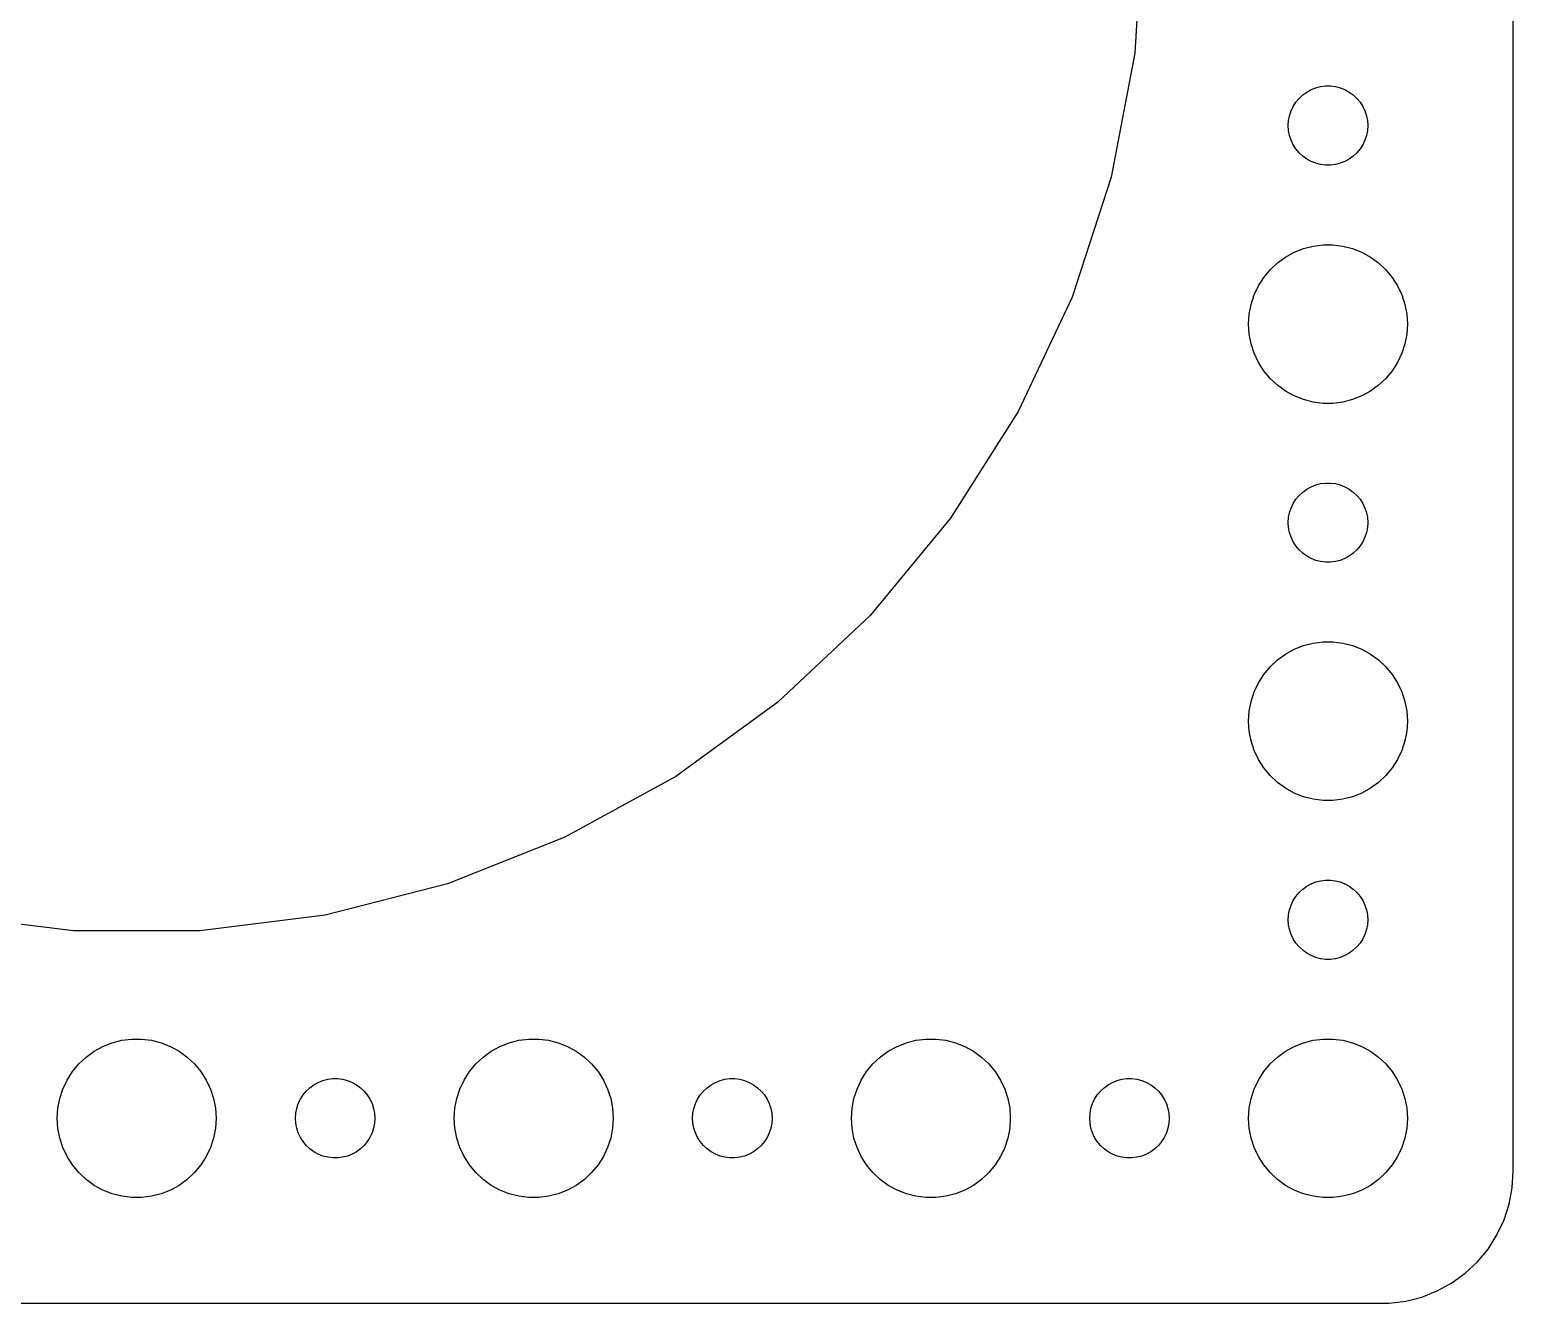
# Model space of a CAD drawing. Header units: metres. Extents: x -52 to 52, y -52 to 52.
# Drawn here: x -4 to 52, y -52 to -3.9 of the extents above; entities that cross this region are included whole.
import ezdxf

# ---------------------------------------------------------------- set-up
doc = ezdxf.new("R2010")
doc.units = ezdxf.units.M

msp = doc.modelspace()

# ---------------------------------------------------------------- linework, layer by layer
for p, q in [((52, -47), (52, 47)), ((38, 0), (37.7003, -4.76265)), ((37.7003, -4.76265), (36.8062, -9.45021)), ((44.1963, -6.23351), (44.3613, -6.14275)), ((44.3613, -6.14275), (44.5365, -6.07341)), ((44.5365, -6.07341), (44.7189, -6.02657)), ((44.7189, -6.02657), (44.9058, -6.00294)), ((44.9058, -6.00294), (45.0942, -6.00294)), ((45.0942, -6.00294), (45.2811, -6.02657)), ((45.2811, -6.02657), (45.4635, -6.07341)), ((45.4635, -6.07341), (45.6387, -6.14275)), ((45.6387, -6.14275), (45.8037, -6.23351)), ((43.6855, -6.77736), (43.7865, -6.61832)), ((43.7865, -6.61832), (43.9065, -6.47318)), ((43.9065, -6.47318), (44.0439, -6.34422)), ((44.0439, -6.34422), (44.1963, -6.23351)), ((45.8037, -6.23351), (45.9561, -6.34422)), ((45.9561, -6.34422), (46.0934, -6.47318)), ((46.0934, -6.47318), (46.2135, -6.61832)), ((46.2135, -6.61832), (46.3145, -6.77736)), ((43.5118, -7.312), (43.5471, -7.12695)), ((43.5471, -7.12695), (43.6053, -6.9478)), ((43.6053, -6.9478), (43.6855, -6.77736)), ((46.3145, -6.77736), (46.3947, -6.9478)), ((46.3947, -6.9478), (46.4529, -7.12695)), ((46.4529, -7.12695), (46.4882, -7.312)), ((43.5, -7.5), (43.5118, -7.312)), ((43.5118, -7.68799), (43.5, -7.5)), ((43.5471, -7.87303), (43.5118, -7.68799)), ((46.4882, -7.68799), (46.4529, -7.87303)), ((46.4882, -7.312), (46.5, -7.5)), ((46.5, -7.5), (46.4882, -7.68799)), ((43.6053, -8.05219), (43.5471, -7.87303)), ((43.6855, -8.22263), (43.6053, -8.05219)), ((43.7865, -8.38167), (43.6855, -8.22263)), ((43.9065, -8.52681), (43.7865, -8.38167)), ((46.2135, -8.38167), (46.0934, -8.52681)), ((46.3145, -8.22263), (46.2135, -8.38167)), ((46.3947, -8.05219), (46.3145, -8.22263)), ((46.4529, -7.87303), (46.3947, -8.05219)), ((44.0439, -8.65576), (43.9065, -8.52681)), ((44.1963, -8.76648), (44.0439, -8.65576)), ((44.3613, -8.85724), (44.1963, -8.76648)), ((44.5365, -8.92657), (44.3613, -8.85724)), ((44.7189, -8.97342), (44.5365, -8.92657)), ((45.4635, -8.92657), (45.2811, -8.97342)), ((45.6387, -8.85724), (45.4635, -8.92657)), ((45.8037, -8.76648), (45.6387, -8.85724)), ((45.9561, -8.65576), (45.8037, -8.76648)), ((46.0934, -8.52681), (45.9561, -8.65576)), ((36.8062, -9.45021), (35.3315, -13.9887)), ((44.9058, -8.99704), (44.7189, -8.97342)), ((45.0942, -8.99704), (44.9058, -8.99704)), ((45.2811, -8.97342), (45.0942, -8.99704)), ((43.3925, -12.467), (43.7227, -12.2855)), ((43.7227, -12.2855), (44.0729, -12.1468)), ((44.0729, -12.1468), (44.4379, -12.0531)), ((44.4379, -12.0531), (44.8116, -12.0059)), ((44.8116, -12.0059), (45.1884, -12.0059)), ((45.1884, -12.0059), (45.5621, -12.0531)), ((45.5621, -12.0531), (45.927, -12.1468)), ((45.927, -12.1468), (46.2773, -12.2855)), ((46.2773, -12.2855), (46.6075, -12.467)), ((42.8131, -12.9464), (43.0877, -12.6884)), ((43.0877, -12.6884), (43.3925, -12.467)), ((46.6075, -12.467), (46.9123, -12.6884)), ((46.9123, -12.6884), (47.1869, -12.9464)), ((42.3711, -13.5547), (42.5729, -13.2366)), ((42.5729, -13.2366), (42.8131, -12.9464)), ((47.1869, -12.9464), (47.427, -13.2366)), ((47.427, -13.2366), (47.6289, -13.5547)), ((35.3315, -13.9887), (33.2997, -18.3066)), ((42.0942, -14.2539), (42.2107, -13.8956)), ((42.2107, -13.8956), (42.3711, -13.5547)), ((47.6289, -13.5547), (47.7893, -13.8956)), ((47.7893, -13.8956), (47.9057, -14.2539)), ((42.0237, -14.624), (42.0942, -14.2539)), ((47.9057, -14.2539), (47.9763, -14.624)), ((42, -15), (42.0237, -14.624)), ((42.0237, -15.376), (42, -15)), ((47.9763, -14.624), (48, -15)), ((48, -15), (47.9763, -15.376)), ((42.0942, -15.7461), (42.0237, -15.376)), ((47.9763, -15.376), (47.9057, -15.7461)), ((42.2107, -16.1044), (42.0942, -15.7461)), ((42.3711, -16.4453), (42.2107, -16.1044)), ((47.7893, -16.1044), (47.6289, -16.4453)), ((47.9057, -15.7461), (47.7893, -16.1044)), ((42.5729, -16.7634), (42.3711, -16.4453)), ((42.8131, -17.0536), (42.5729, -16.7634)), ((47.427, -16.7634), (47.1869, -17.0536)), ((47.6289, -16.4453), (47.427, -16.7634)), ((43.0877, -17.3115), (42.8131, -17.0536)), ((43.3925, -17.533), (43.0877, -17.3115)), ((46.9123, -17.3115), (46.6075, -17.533)), ((47.1869, -17.0536), (46.9123, -17.3115)), ((43.7227, -17.7145), (43.3925, -17.533)), ((44.0729, -17.8532), (43.7227, -17.7145)), ((44.4379, -17.9469), (44.0729, -17.8532)), ((45.927, -17.8532), (45.5621, -17.9469)), ((46.2773, -17.7145), (45.927, -17.8532)), ((46.6075, -17.533), (46.2773, -17.7145)), ((33.2997, -18.3066), (30.7426, -22.3358)), ((44.8116, -17.9941), (44.4379, -17.9469)), ((45.1884, -17.9941), (44.8116, -17.9941)), ((45.5621, -17.9469), (45.1884, -17.9941)), ((44.0439, -21.3442), (44.1963, -21.2335)), ((44.1963, -21.2335), (44.3613, -21.1427)), ((44.3613, -21.1427), (44.5365, -21.0734)), ((44.5365, -21.0734), (44.7189, -21.0266)), ((44.7189, -21.0266), (44.9058, -21.003)), ((44.9058, -21.003), (45.0942, -21.003)), ((45.0942, -21.003), (45.2811, -21.0266)), ((45.2811, -21.0266), (45.4635, -21.0734)), ((45.4635, -21.0734), (45.6387, -21.1427)), ((45.6387, -21.1427), (45.8037, -21.2335)), ((45.8037, -21.2335), (45.9561, -21.3442)), ((43.6053, -21.9478), (43.6855, -21.7774)), ((43.6855, -21.7774), (43.7865, -21.6183)), ((43.7865, -21.6183), (43.9065, -21.4732)), ((43.9065, -21.4732), (44.0439, -21.3442)), ((45.9561, -21.3442), (46.0934, -21.4732)), ((46.0934, -21.4732), (46.2135, -21.6183)), ((46.2135, -21.6183), (46.3145, -21.7774)), ((46.3145, -21.7774), (46.3947, -21.9478)), ((30.7426, -22.3358), (27.7008, -26.0128)), ((43.5, -22.5), (43.5118, -22.312)), ((43.5118, -22.312), (43.5471, -22.127)), ((43.5471, -22.127), (43.6053, -21.9478)), ((46.3947, -21.9478), (46.4529, -22.127)), ((46.4529, -22.127), (46.4882, -22.312)), ((46.4882, -22.312), (46.5, -22.5)), ((43.5118, -22.688), (43.5, -22.5)), ((43.5471, -22.873), (43.5118, -22.688)), ((43.6053, -23.0522), (43.5471, -22.873)), ((46.4529, -22.873), (46.3947, -23.0522)), ((46.4882, -22.688), (46.4529, -22.873)), ((46.5, -22.5), (46.4882, -22.688)), ((43.6855, -23.2226), (43.6053, -23.0522)), ((43.7865, -23.3817), (43.6855, -23.2226)), ((43.9065, -23.5268), (43.7865, -23.3817)), ((44.0439, -23.6558), (43.9065, -23.5268)), ((46.0934, -23.5268), (45.9561, -23.6558)), ((46.2135, -23.3817), (46.0934, -23.5268)), ((46.3145, -23.2226), (46.2135, -23.3817)), ((46.3947, -23.0522), (46.3145, -23.2226)), ((44.1963, -23.7665), (44.0439, -23.6558)), ((44.3613, -23.8572), (44.1963, -23.7665)), ((44.5365, -23.9266), (44.3613, -23.8572)), ((44.7189, -23.9734), (44.5365, -23.9266)), ((44.9058, -23.997), (44.7189, -23.9734)), ((45.0942, -23.997), (44.9058, -23.997)), ((45.2811, -23.9734), (45.0942, -23.997)), ((45.4635, -23.9266), (45.2811, -23.9734)), ((45.6387, -23.8572), (45.4635, -23.9266)), ((45.8037, -23.7665), (45.6387, -23.8572)), ((45.9561, -23.6558), (45.8037, -23.7665)), ((27.7008, -26.0128), (24.2221, -29.2795)), ((43.3925, -27.467), (43.7227, -27.2855)), ((43.7227, -27.2855), (44.0729, -27.1468)), ((44.0729, -27.1468), (44.4379, -27.0531)), ((44.4379, -27.0531), (44.8116, -27.0059)), ((44.8116, -27.0059), (45.1884, -27.0059)), ((45.1884, -27.0059), (45.5621, -27.0531)), ((45.5621, -27.0531), (45.927, -27.1468)), ((45.927, -27.1468), (46.2773, -27.2855)), ((46.2773, -27.2855), (46.6075, -27.467)), ((42.5729, -28.2366), (42.8131, -27.9464)), ((42.8131, -27.9464), (43.0877, -27.6884)), ((43.0877, -27.6884), (43.3925, -27.467)), ((46.6075, -27.467), (46.9123, -27.6884)), ((46.9123, -27.6884), (47.1869, -27.9464)), ((47.1869, -27.9464), (47.427, -28.2366)), ((42.2107, -28.8956), (42.3711, -28.5547)), ((42.3711, -28.5547), (42.5729, -28.2366)), ((47.427, -28.2366), (47.6289, -28.5547)), ((47.6289, -28.5547), (47.7893, -28.8956)), ((42.0942, -29.2539), (42.2107, -28.8956)), ((47.7893, -28.8956), (47.9057, -29.2539)), ((24.2221, -29.2795), (20.3614, -32.0845)), ((42, -30), (42.0237, -29.624)), ((42.0237, -29.624), (42.0942, -29.2539)), ((47.9057, -29.2539), (47.9763, -29.624)), ((47.9763, -29.624), (48, -30)), ((42.0237, -30.376), (42, -30)), ((48, -30), (47.9763, -30.376)), ((42.0942, -30.7461), (42.0237, -30.376)), ((42.2107, -31.1044), (42.0942, -30.7461)), ((47.9057, -30.7461), (47.7893, -31.1044)), ((47.9763, -30.376), (47.9057, -30.7461)), ((42.3711, -31.4453), (42.2107, -31.1044)), ((47.7893, -31.1044), (47.6289, -31.4453)), ((42.5729, -31.7634), (42.3711, -31.4453)), ((42.8131, -32.0536), (42.5729, -31.7634)), ((47.427, -31.7634), (47.1869, -32.0536)), ((47.6289, -31.4453), (47.427, -31.7634)), ((20.3614, -32.0845), (16.1796, -34.3834)), ((43.0877, -32.3115), (42.8131, -32.0536)), ((43.3925, -32.533), (43.0877, -32.3115)), ((46.9123, -32.3115), (46.6075, -32.533)), ((47.1869, -32.0536), (46.9123, -32.3115)), ((43.7227, -32.7145), (43.3925, -32.533)), ((44.0729, -32.8532), (43.7227, -32.7145)), ((44.4379, -32.9469), (44.0729, -32.8532)), ((44.8116, -32.9941), (44.4379, -32.9469)), ((45.1884, -32.9941), (44.8116, -32.9941)), ((45.5621, -32.9469), (45.1884, -32.9941)), ((45.927, -32.8532), (45.5621, -32.9469)), ((46.2773, -32.7145), (45.927, -32.8532)), ((46.6075, -32.533), (46.2773, -32.7145)), ((16.1796, -34.3834), (11.7426, -36.1401)), ((11.7426, -36.1401), (7.12048, -37.3269)), ((43.9065, -36.4732), (44.0439, -36.3442)), ((44.0439, -36.3442), (44.1963, -36.2335)), ((44.1963, -36.2335), (44.3613, -36.1428)), ((44.3613, -36.1428), (44.5365, -36.0734)), ((44.5365, -36.0734), (44.7189, -36.0266)), ((44.7189, -36.0266), (44.9058, -36.003)), ((44.9058, -36.003), (45.0942, -36.003)), ((45.0942, -36.003), (45.2811, -36.0266)), ((45.2811, -36.0266), (45.4635, -36.0734)), ((45.4635, -36.0734), (45.6387, -36.1428)), ((45.6387, -36.1428), (45.8037, -36.2335)), ((45.8037, -36.2335), (45.9561, -36.3442)), ((45.9561, -36.3442), (46.0934, -36.4732)), ((43.5471, -37.127), (43.6053, -36.9478)), ((43.6053, -36.9478), (43.6855, -36.7774)), ((43.6855, -36.7774), (43.7865, -36.6183)), ((43.7865, -36.6183), (43.9065, -36.4732)), ((46.0934, -36.4732), (46.2135, -36.6183)), ((46.2135, -36.6183), (46.3145, -36.7774)), ((46.3145, -36.7774), (46.3947, -36.9478)), ((46.3947, -36.9478), (46.4529, -37.127)), ((-2.38603, -37.925), (-7.12048, -37.3269)), ((7.12048, -37.3269), (2.38603, -37.925)), ((43.5, -37.5), (43.5118, -37.312)), ((43.5118, -37.688), (43.5, -37.5)), ((43.5118, -37.312), (43.5471, -37.127)), ((46.4529, -37.127), (46.4882, -37.312)), ((46.4882, -37.312), (46.5, -37.5)), ((46.5, -37.5), (46.4882, -37.688)), ((2.38603, -37.925), (-2.38603, -37.925)), ((43.5471, -37.873), (43.5118, -37.688)), ((43.6053, -38.0522), (43.5471, -37.873)), ((43.6855, -38.2226), (43.6053, -38.0522)), ((46.3947, -38.0522), (46.3145, -38.2226)), ((46.4529, -37.873), (46.3947, -38.0522)), ((46.4882, -37.688), (46.4529, -37.873)), ((43.7865, -38.3817), (43.6855, -38.2226)), ((43.9065, -38.5268), (43.7865, -38.3817)), ((44.0439, -38.6558), (43.9065, -38.5268)), ((44.1963, -38.7665), (44.0439, -38.6558)), ((45.9561, -38.6558), (45.8037, -38.7665)), ((46.0934, -38.5268), (45.9561, -38.6558)), ((46.2135, -38.3817), (46.0934, -38.5268)), ((46.3145, -38.2226), (46.2135, -38.3817)), ((44.3613, -38.8572), (44.1963, -38.7665)), ((44.5365, -38.9266), (44.3613, -38.8572)), ((44.7189, -38.9734), (44.5365, -38.9266)), ((44.9058, -38.997), (44.7189, -38.9734)), ((45.0942, -38.997), (44.9058, -38.997)), ((45.2811, -38.9734), (45.0942, -38.997)), ((45.4635, -38.9266), (45.2811, -38.9734)), ((45.6387, -38.8572), (45.4635, -38.9266)), ((45.8037, -38.7665), (45.6387, -38.8572)), ((-0.56213, -42.0531), (-0.18837, -42.0059)), ((-0.18837, -42.0059), (0.18837, -42.0059)), ((0.18837, -42.0059), (0.56213, -42.0531)), ((14.4379, -42.0531), (14.8116, -42.0059)), ((14.8116, -42.0059), (15.1884, -42.0059)), ((15.1884, -42.0059), (15.5621, -42.0531)), ((29.4379, -42.0531), (29.8116, -42.0059)), ((29.8116, -42.0059), (30.1884, -42.0059)), ((30.1884, -42.0059), (30.5621, -42.0531)), ((44.4379, -42.0531), (44.8116, -42.0059)), ((44.8116, -42.0059), (45.1884, -42.0059)), ((45.1884, -42.0059), (45.5621, -42.0531)), ((-1.91226, -42.6885), (-1.60747, -42.467)), ((-1.60747, -42.467), (-1.27733, -42.2855)), ((-1.27733, -42.2855), (-0.92705, -42.1468)), ((-0.92705, -42.1468), (-0.56213, -42.0531)), ((0.56213, -42.0531), (0.92705, -42.1468)), ((0.92705, -42.1468), (1.27733, -42.2855)), ((1.27733, -42.2855), (1.60747, -42.467)), ((1.60747, -42.467), (1.91226, -42.6885)), ((13.0877, -42.6885), (13.3925, -42.467)), ((13.3925, -42.467), (13.7227, -42.2855)), ((13.7227, -42.2855), (14.0729, -42.1468)), ((14.0729, -42.1468), (14.4379, -42.0531)), ((15.5621, -42.0531), (15.927, -42.1468)), ((15.927, -42.1468), (16.2773, -42.2855)), ((16.2773, -42.2855), (16.6075, -42.467)), ((16.6075, -42.467), (16.9123, -42.6885)), ((28.0877, -42.6885), (28.3925, -42.467)), ((28.3925, -42.467), (28.7227, -42.2855)), ((28.7227, -42.2855), (29.0729, -42.1468)), ((29.0729, -42.1468), (29.4379, -42.0531)), ((30.5621, -42.0531), (30.927, -42.1468)), ((30.927, -42.1468), (31.2773, -42.2855)), ((31.2773, -42.2855), (31.6075, -42.467)), ((31.6075, -42.467), (31.9123, -42.6885)), ((43.0877, -42.6885), (43.3925, -42.467)), ((43.3925, -42.467), (43.7227, -42.2855)), ((43.7227, -42.2855), (44.0729, -42.1468)), ((44.0729, -42.1468), (44.4379, -42.0531)), ((45.5621, -42.0531), (45.927, -42.1468)), ((45.927, -42.1468), (46.2773, -42.2855)), ((46.2773, -42.2855), (46.6075, -42.467)), ((46.6075, -42.467), (46.9123, -42.6885)), ((-2.42705, -43.2366), (-2.1869, -42.9464)), ((-2.1869, -42.9464), (-1.91226, -42.6885)), ((1.91226, -42.6885), (2.1869, -42.9464)), ((2.1869, -42.9464), (2.42705, -43.2366)), ((12.5729, -43.2366), (12.8131, -42.9464)), ((12.8131, -42.9464), (13.0877, -42.6885)), ((16.9123, -42.6885), (17.1869, -42.9464)), ((17.1869, -42.9464), (17.427, -43.2366)), ((27.5729, -43.2366), (27.8131, -42.9464)), ((27.8131, -42.9464), (28.0877, -42.6885)), ((31.9123, -42.6885), (32.1869, -42.9464)), ((32.1869, -42.9464), (32.427, -43.2366)), ((42.5729, -43.2366), (42.8131, -42.9464)), ((42.8131, -42.9464), (43.0877, -42.6885)), ((46.9123, -42.6885), (47.1869, -42.9464)), ((47.1869, -42.9464), (47.427, -43.2366)), ((-2.78932, -43.8956), (-2.62891, -43.5547)), ((-2.62891, -43.5547), (-2.42705, -43.2366)), ((2.42705, -43.2366), (2.62891, -43.5547)), ((2.62891, -43.5547), (2.78932, -43.8956)), ((6.69626, -43.7335), (6.86133, -43.6428)), ((6.86133, -43.6428), (7.03647, -43.5734)), ((7.03647, -43.5734), (7.21892, -43.5266)), ((7.21892, -43.5266), (7.40581, -43.503)), ((7.40581, -43.503), (7.59418, -43.503)), ((7.59418, -43.503), (7.78107, -43.5266)), ((7.78107, -43.5266), (7.96352, -43.5734)), ((7.96352, -43.5734), (8.13866, -43.6428)), ((8.13866, -43.6428), (8.30373, -43.7335)), ((12.2107, -43.8956), (12.3711, -43.5547)), ((12.3711, -43.5547), (12.5729, -43.2366)), ((17.427, -43.2366), (17.6289, -43.5547)), ((17.6289, -43.5547), (17.7893, -43.8956)), ((21.6963, -43.7335), (21.8613, -43.6428)), ((21.8613, -43.6428), (22.0365, -43.5734)), ((22.0365, -43.5734), (22.2189, -43.5266)), ((22.2189, -43.5266), (22.4058, -43.503)), ((22.4058, -43.503), (22.5942, -43.503)), ((22.5942, -43.503), (22.7811, -43.5266)), ((22.7811, -43.5266), (22.9635, -43.5734)), ((22.9635, -43.5734), (23.1387, -43.6428)), ((23.1387, -43.6428), (23.3037, -43.7335)), ((27.2107, -43.8956), (27.3711, -43.5547)), ((27.3711, -43.5547), (27.5729, -43.2366)), ((32.427, -43.2366), (32.6289, -43.5547)), ((32.6289, -43.5547), (32.7893, -43.8956)), ((36.6963, -43.7335), (36.8613, -43.6428)), ((36.8613, -43.6428), (37.0365, -43.5734)), ((37.0365, -43.5734), (37.2189, -43.5266)), ((37.2189, -43.5266), (37.4058, -43.503)), ((37.4058, -43.503), (37.5942, -43.503)), ((37.5942, -43.503), (37.7811, -43.5266)), ((37.7811, -43.5266), (37.9635, -43.5734)), ((37.9635, -43.5734), (38.1387, -43.6428)), ((38.1387, -43.6428), (38.3037, -43.7335)), ((42.2107, -43.8956), (42.3711, -43.5547)), ((42.3711, -43.5547), (42.5729, -43.2366)), ((47.427, -43.2366), (47.6289, -43.5547)), ((47.6289, -43.5547), (47.7893, -43.8956)), ((-2.97633, -44.624), (-2.90575, -44.2539)), ((-2.90575, -44.2539), (-2.78932, -43.8956)), ((2.78932, -43.8956), (2.90575, -44.2539)), ((2.90575, -44.2539), (2.97633, -44.624)), ((6.18553, -44.2774), (6.28647, -44.1183)), ((6.28647, -44.1183), (6.40654, -43.9732)), ((6.40654, -43.9732), (6.54385, -43.8442)), ((6.54385, -43.8442), (6.69626, -43.7335)), ((8.30373, -43.7335), (8.45613, -43.8442)), ((8.45613, -43.8442), (8.59344, -43.9732)), ((8.59344, -43.9732), (8.71352, -44.1183)), ((8.71352, -44.1183), (8.81445, -44.2774)), ((12.0237, -44.624), (12.0942, -44.2539)), ((12.0942, -44.2539), (12.2107, -43.8956)), ((17.7893, -43.8956), (17.9057, -44.2539)), ((17.9057, -44.2539), (17.9763, -44.624)), ((21.1855, -44.2774), (21.2865, -44.1183)), ((21.2865, -44.1183), (21.4065, -43.9732)), ((21.4065, -43.9732), (21.5439, -43.8442)), ((21.5439, -43.8442), (21.6963, -43.7335)), ((23.3037, -43.7335), (23.4561, -43.8442)), ((23.4561, -43.8442), (23.5934, -43.9732)), ((23.5934, -43.9732), (23.7135, -44.1183)), ((23.7135, -44.1183), (23.8145, -44.2774)), ((27.0237, -44.624), (27.0942, -44.2539)), ((27.0942, -44.2539), (27.2107, -43.8956)), ((32.7893, -43.8956), (32.9057, -44.2539)), ((32.9057, -44.2539), (32.9763, -44.624)), ((36.1855, -44.2774), (36.2865, -44.1183)), ((36.2865, -44.1183), (36.4065, -43.9732)), ((36.4065, -43.9732), (36.5439, -43.8442)), ((36.5439, -43.8442), (36.6963, -43.7335)), ((38.3037, -43.7335), (38.4561, -43.8442)), ((38.4561, -43.8442), (38.5934, -43.9732)), ((38.5934, -43.9732), (38.7135, -44.1183)), ((38.7135, -44.1183), (38.8145, -44.2774)), ((42.0237, -44.624), (42.0942, -44.2539)), ((42.0942, -44.2539), (42.2107, -43.8956)), ((47.7893, -43.8956), (47.9057, -44.2539)), ((47.9057, -44.2539), (47.9763, -44.624)), ((-3, -45), (-2.97633, -44.624)), ((2.97633, -44.624), (3, -45)), ((6, -45), (6.01183, -44.812)), ((6.01183, -44.812), (6.04712, -44.627)), ((6.04712, -44.627), (6.10533, -44.4478)), ((6.10533, -44.4478), (6.18553, -44.2774)), ((8.81445, -44.2774), (8.89465, -44.4478)), ((8.89465, -44.4478), (8.95287, -44.627)), ((8.95287, -44.627), (8.98816, -44.812)), ((8.98816, -44.812), (9, -45)), ((12, -45), (12.0237, -44.624)), ((17.9763, -44.624), (18, -45)), ((21, -45), (21.0118, -44.812)), ((21.0118, -44.812), (21.0471, -44.627)), ((21.0471, -44.627), (21.1053, -44.4478)), ((21.1053, -44.4478), (21.1855, -44.2774)), ((23.8145, -44.2774), (23.8947, -44.4478)), ((23.8947, -44.4478), (23.9529, -44.627)), ((23.9529, -44.627), (23.9882, -44.812)), ((23.9882, -44.812), (24, -45)), ((27, -45), (27.0237, -44.624)), ((32.9763, -44.624), (33, -45)), ((36, -45), (36.0118, -44.812)), ((36.0118, -44.812), (36.0471, -44.627)), ((36.0471, -44.627), (36.1053, -44.4478)), ((36.1053, -44.4478), (36.1855, -44.2774)), ((38.8145, -44.2774), (38.8947, -44.4478)), ((38.8947, -44.4478), (38.9529, -44.627)), ((38.9529, -44.627), (38.9882, -44.812)), ((38.9882, -44.812), (39, -45)), ((42, -45), (42.0237, -44.624)), ((47.9763, -44.624), (48, -45)), ((-2.97633, -45.376), (-3, -45)), ((-2.90575, -45.7461), (-2.97633, -45.376)), ((2.97633, -45.376), (2.90575, -45.7461)), ((3, -45), (2.97633, -45.376)), ((6.01183, -45.188), (6, -45)), ((6.04712, -45.373), (6.01183, -45.188)), ((6.10533, -45.5522), (6.04712, -45.373)), ((8.95287, -45.373), (8.89465, -45.5522)), ((8.98816, -45.188), (8.95287, -45.373)), ((9, -45), (8.98816, -45.188)), ((12.0237, -45.376), (12, -45)), ((12.0942, -45.7461), (12.0237, -45.376)), ((17.9763, -45.376), (17.9057, -45.7461)), ((18, -45), (17.9763, -45.376)), ((21.0118, -45.188), (21, -45)), ((21.0471, -45.373), (21.0118, -45.188)), ((21.1053, -45.5522), (21.0471, -45.373)), ((23.9529, -45.373), (23.8947, -45.5522)), ((23.9882, -45.188), (23.9529, -45.373)), ((24, -45), (23.9882, -45.188)), ((27.0237, -45.376), (27, -45)), ((27.0942, -45.7461), (27.0237, -45.376)), ((32.9763, -45.376), (32.9057, -45.7461)), ((33, -45), (32.9763, -45.376)), ((36.0118, -45.188), (36, -45)), ((36.0471, -45.373), (36.0118, -45.188)), ((36.1053, -45.5522), (36.0471, -45.373)), ((38.9529, -45.373), (38.8947, -45.5522)), ((38.9882, -45.188), (38.9529, -45.373)), ((39, -45), (38.9882, -45.188)), ((42.0237, -45.376), (42, -45)), ((42.0942, -45.7461), (42.0237, -45.376)), ((47.9763, -45.376), (47.9057, -45.7461)), ((48, -45), (47.9763, -45.376)), ((-2.78932, -46.1044), (-2.90575, -45.7461)), ((2.90575, -45.7461), (2.78932, -46.1044)), ((6.18553, -45.7226), (6.10533, -45.5522)), ((6.28647, -45.8817), (6.18553, -45.7226)), ((6.40654, -46.0268), (6.28647, -45.8817)), ((8.71352, -45.8817), (8.59344, -46.0268)), ((8.81445, -45.7226), (8.71352, -45.8817)), ((8.89465, -45.5522), (8.81445, -45.7226)), ((12.2107, -46.1044), (12.0942, -45.7461)), ((17.9057, -45.7461), (17.7893, -46.1044)), ((21.1855, -45.7226), (21.1053, -45.5522)), ((21.2865, -45.8817), (21.1855, -45.7226)), ((21.4065, -46.0268), (21.2865, -45.8817)), ((23.7135, -45.8817), (23.5934, -46.0268)), ((23.8145, -45.7226), (23.7135, -45.8817)), ((23.8947, -45.5522), (23.8145, -45.7226)), ((27.2107, -46.1044), (27.0942, -45.7461)), ((32.9057, -45.7461), (32.7893, -46.1044)), ((36.1855, -45.7226), (36.1053, -45.5522)), ((36.2865, -45.8817), (36.1855, -45.7226)), ((36.4065, -46.0268), (36.2865, -45.8817)), ((38.7135, -45.8817), (38.5934, -46.0268)), ((38.8145, -45.7226), (38.7135, -45.8817)), ((38.8947, -45.5522), (38.8145, -45.7226)), ((42.2107, -46.1044), (42.0942, -45.7461)), ((47.9057, -45.7461), (47.7893, -46.1044)), ((-2.62891, -46.4453), (-2.78932, -46.1044)), ((-2.42705, -46.7634), (-2.62891, -46.4453)), ((2.62891, -46.4453), (2.42705, -46.7634)), ((2.78932, -46.1044), (2.62891, -46.4453)), ((6.54385, -46.1558), (6.40654, -46.0268)), ((6.69626, -46.2665), (6.54385, -46.1558)), ((6.86133, -46.3572), (6.69626, -46.2665)), ((7.03647, -46.4266), (6.86133, -46.3572)), ((7.21892, -46.4734), (7.03647, -46.4266)), ((7.40581, -46.497), (7.21892, -46.4734)), ((7.59418, -46.497), (7.40581, -46.497)), ((7.78107, -46.4734), (7.59418, -46.497)), ((7.96352, -46.4266), (7.78107, -46.4734)), ((8.13866, -46.3572), (7.96352, -46.4266)), ((8.30373, -46.2665), (8.13866, -46.3572)), ((8.45613, -46.1558), (8.30373, -46.2665)), ((8.59344, -46.0268), (8.45613, -46.1558)), ((12.3711, -46.4453), (12.2107, -46.1044)), ((12.5729, -46.7634), (12.3711, -46.4453)), ((17.6289, -46.4453), (17.427, -46.7634)), ((17.7893, -46.1044), (17.6289, -46.4453)), ((21.5439, -46.1558), (21.4065, -46.0268)), ((21.6963, -46.2665), (21.5439, -46.1558)), ((21.8613, -46.3572), (21.6963, -46.2665)), ((22.0365, -46.4266), (21.8613, -46.3572)), ((22.2189, -46.4734), (22.0365, -46.4266)), ((22.4058, -46.497), (22.2189, -46.4734)), ((22.5942, -46.497), (22.4058, -46.497)), ((22.7811, -46.4734), (22.5942, -46.497)), ((22.9635, -46.4266), (22.7811, -46.4734)), ((23.1387, -46.3572), (22.9635, -46.4266)), ((23.3037, -46.2665), (23.1387, -46.3572)), ((23.4561, -46.1558), (23.3037, -46.2665)), ((23.5934, -46.0268), (23.4561, -46.1558)), ((27.3711, -46.4453), (27.2107, -46.1044)), ((27.5729, -46.7634), (27.3711, -46.4453)), ((32.6289, -46.4453), (32.427, -46.7634)), ((32.7893, -46.1044), (32.6289, -46.4453)), ((36.5439, -46.1558), (36.4065, -46.0268)), ((36.6963, -46.2665), (36.5439, -46.1558)), ((36.8613, -46.3572), (36.6963, -46.2665)), ((37.0365, -46.4266), (36.8613, -46.3572)), ((37.2189, -46.4734), (37.0365, -46.4266)), ((37.4058, -46.497), (37.2189, -46.4734)), ((37.5942, -46.497), (37.4058, -46.497)), ((37.7811, -46.4734), (37.5942, -46.497)), ((37.9635, -46.4266), (37.7811, -46.4734)), ((38.1387, -46.3572), (37.9635, -46.4266)), ((38.3037, -46.2665), (38.1387, -46.3572)), ((38.4561, -46.1558), (38.3037, -46.2665)), ((38.5934, -46.0268), (38.4561, -46.1558)), ((42.3711, -46.4453), (42.2107, -46.1044)), ((42.5729, -46.7634), (42.3711, -46.4453)), ((47.6289, -46.4453), (47.427, -46.7634)), ((47.7893, -46.1044), (47.6289, -46.4453)), ((-2.1869, -47.0536), (-2.42705, -46.7634)), ((-1.91226, -47.3115), (-2.1869, -47.0536)), ((2.1869, -47.0536), (1.91226, -47.3115)), ((2.42705, -46.7634), (2.1869, -47.0536)), ((12.8131, -47.0536), (12.5729, -46.7634)), ((13.0877, -47.3115), (12.8131, -47.0536)), ((17.1869, -47.0536), (16.9123, -47.3115)), ((17.427, -46.7634), (17.1869, -47.0536)), ((27.8131, -47.0536), (27.5729, -46.7634)), ((28.0877, -47.3115), (27.8131, -47.0536)), ((32.1869, -47.0536), (31.9123, -47.3115)), ((32.427, -46.7634), (32.1869, -47.0536)), ((42.8131, -47.0536), (42.5729, -46.7634)), ((43.0877, -47.3115), (42.8131, -47.0536)), ((47.1869, -47.0536), (46.9123, -47.3115)), ((47.427, -46.7634), (47.1869, -47.0536)), ((51.9606, -47.6267), (52, -47)), ((-1.60747, -47.533), (-1.91226, -47.3115)), ((-1.27733, -47.7145), (-1.60747, -47.533)), ((1.60747, -47.533), (1.27733, -47.7145)), ((1.91226, -47.3115), (1.60747, -47.533)), ((13.3925, -47.533), (13.0877, -47.3115)), ((13.7227, -47.7145), (13.3925, -47.533)), ((16.6075, -47.533), (16.2773, -47.7145)), ((16.9123, -47.3115), (16.6075, -47.533)), ((28.3925, -47.533), (28.0877, -47.3115)), ((28.7227, -47.7145), (28.3925, -47.533)), ((31.6075, -47.533), (31.2773, -47.7145)), ((31.9123, -47.3115), (31.6075, -47.533)), ((43.3925, -47.533), (43.0877, -47.3115)), ((43.7227, -47.7145), (43.3925, -47.533)), ((46.6075, -47.533), (46.2773, -47.7145)), ((46.9123, -47.3115), (46.6075, -47.533)), ((51.8429, -48.2434), (51.9606, -47.6267)), ((-0.92705, -47.8532), (-1.27733, -47.7145)), ((-0.56213, -47.9469), (-0.92705, -47.8532)), ((-0.18837, -47.9941), (-0.56213, -47.9469)), ((0.18837, -47.9941), (-0.18837, -47.9941)), ((0.56213, -47.9469), (0.18837, -47.9941)), ((0.92705, -47.8532), (0.56213, -47.9469)), ((1.27733, -47.7145), (0.92705, -47.8532)), ((14.0729, -47.8532), (13.7227, -47.7145)), ((14.4379, -47.9469), (14.0729, -47.8532)), ((14.8116, -47.9941), (14.4379, -47.9469)), ((15.1884, -47.9941), (14.8116, -47.9941)), ((15.5621, -47.9469), (15.1884, -47.9941)), ((15.927, -47.8532), (15.5621, -47.9469)), ((16.2773, -47.7145), (15.927, -47.8532)), ((29.0729, -47.8532), (28.7227, -47.7145)), ((29.4379, -47.9469), (29.0729, -47.8532)), ((29.8116, -47.9941), (29.4379, -47.9469)), ((30.1884, -47.9941), (29.8116, -47.9941)), ((30.5621, -47.9469), (30.1884, -47.9941)), ((30.927, -47.8532), (30.5621, -47.9469)), ((31.2773, -47.7145), (30.927, -47.8532)), ((44.0729, -47.8532), (43.7227, -47.7145)), ((44.4379, -47.9469), (44.0729, -47.8532)), ((44.8116, -47.9941), (44.4379, -47.9469)), ((45.1884, -47.9941), (44.8116, -47.9941)), ((45.5621, -47.9469), (45.1884, -47.9941)), ((45.927, -47.8532), (45.5621, -47.9469)), ((46.2773, -47.7145), (45.927, -47.8532)), ((51.6489, -48.8406), (51.8429, -48.2434)), ((51.3815, -49.4088), (51.6489, -48.8406)), ((51.0451, -49.9389), (51.3815, -49.4088)), ((50.1871, -50.8526), (50.6448, -50.4227)), ((50.6448, -50.4227), (51.0451, -49.9389)), ((49.6791, -51.2216), (50.1871, -50.8526)), ((48.5451, -51.7553), (49.1289, -51.5241)), ((49.1289, -51.5241), (49.6791, -51.2216)), ((-47.3139, -51.9901), (47.3139, -51.9901)), ((47.3139, -51.9901), (47.9369, -51.9114)), ((47.9369, -51.9114), (48.5451, -51.7553))]:
    msp.add_line(p, q)

doc.saveas('drawing.dxf')
